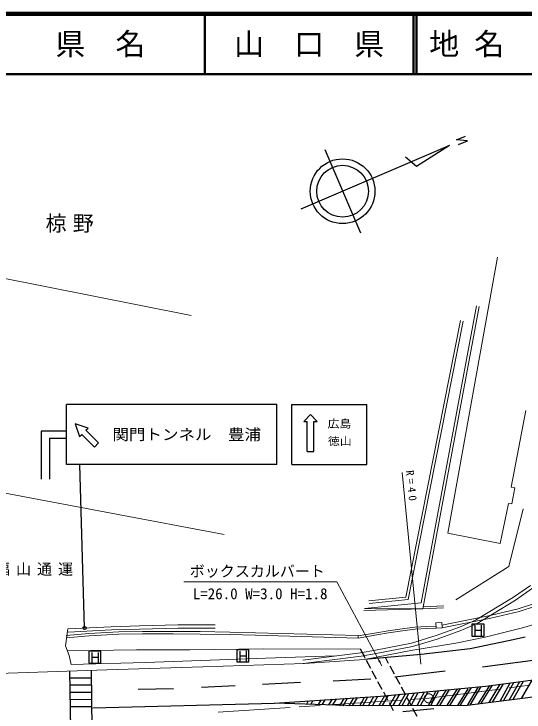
# Model space of a CAD drawing. Units: millimetres, scale not verified. Extents: x 40000 to 680000, y 20000 to 380000.
# Drawn here: x 301222 to 386174, y 263804 to 380000 of the extents above; entities that cross this region are included whole.
import ezdxf
from ezdxf.enums import TextEntityAlignment as Align

# ---------------------------------------------------------------- set-up
doc = ezdxf.new("R2010")
doc.units = ezdxf.units.MM
doc.header["$LTSCALE"] = 1000
doc.linetypes.add('CHAIN', pattern=[18.5, 12, -1.5, 3.5, -1.5])
for name, color, linetype, lineweight in [('M-BGD', 7, 'Continuous', 25), ('M-BMK', 2, 'CHAIN', 13), ('M-BMK-SRVR', 3, 'Continuous', 25), ('M-STR-HTXT', 7, 'Continuous', 13), ('M-STR-STRC', 7, 'Continuous', 25), ('M-TTL', 2, 'Continuous', 140), ('M-TTL-LINE', 7, 'Continuous', 50), ('M-WORK', 1, 'Continuous', 13)]:
    doc.layers.add(name, color=color, linetype=linetype, lineweight=lineweight)
doc.layers.add('M-BMK-HTXT', color=7, linetype='Continuous')
doc.layers.add('M-TTL-TXT', color=7, linetype='Continuous')
doc.styles.add('ＭＳ ゴシック', font='')
doc.styles.get('ＭＳ ゴシック').set_extended_font_data('MS Gothic')

# ---------------------------------------------------------------- blocks, each defined once
blk = doc.blocks.new('filled_arrow')
at = {"color": 0, "linetype": 'Continuous', "lineweight": -2}
blk.add_solid([(7.5, 1.25), (0, 0), (7.5, -1.25)], dxfattribs=at)

msp = doc.modelspace()

# ---------------------------------------------------------------- linework, layer by layer
at = {"layer": 'M-BGD'}
for p, q in [((359718, 272817), (358950, 274243)), ((360666, 271056), (359955, 272377)), ((363626, 271887), (363102, 272859)), ((364574, 270126), (363863, 271446)), ((361614, 269295), (360903, 270616)), ((365523, 268365), (364811, 269685)), ((362563, 267534), (361851, 268855)), ((366471, 266604), (365760, 267925)), ((363511, 265773), (362800, 267094)), ((367419, 264843), (366708, 266164)), ((364459, 264012), (363748, 265333)), ((368367, 263082), (367656, 264403))]:
    msp.add_line(p, q, dxfattribs=at)
at = {"layer": 'M-BMK'}
for p, q in [((370298, 266085), (395295, 269339)), ((335258, 263798), (370298, 266085))]:
    msp.add_line(p, q, dxfattribs=at)
msp.add_circle((370298, 266085), 750, dxfattribs=at)
at = {"layer": 'M-BMK-SRVR'}
for p, q in [((374908, 359036), (376446, 359685)), ((373778, 358125), (349017, 347528)), ((373778, 358125), (368260, 354591)), ((376781, 358899), (374908, 359036)), ((375252, 358245), (376781, 358899)), ((352983, 357429), (358917, 343562)), ((368260, 354591), (366421, 356149))]:
    msp.add_line(p, q, dxfattribs=at)
for radius in [5387, 4309]:
    msp.add_circle((355950, 350495), radius, dxfattribs=at)
at = {"layer": 'M-STR-HTXT'}
msp.add_line((368983, 271799), (365864, 303691), dxfattribs=at)
msp.add_lwpolyline([(362500, 271500), (355000, 285500), (329500, 285500)], dxfattribs=at)
at = {"layer": 'M-STR-STRC'}
for p, q in [((345000, 315000), (310000, 315000)), ((310000, 305000), (310000, 315000)), ((345000, 305000), (345000, 315000)), ((347500, 305000), (347500, 315000)), ((347500, 315000), (360000, 315000)), ((360000, 305000), (360000, 315000)), ((350596, 313309), (349476, 312189)), ((351716, 312189), (350596, 313309)), ((313561, 311061), (311439, 311768)), ((311439, 311768), (312146, 309646)), ((349476, 312189), (350036, 312189)), ((350037, 307145), (350031, 312189)), ((351156, 307145), (351156, 312189)), ((351156, 312189), (351716, 312189)), ((305735, 310577), (305735, 302557)), ((310000, 310577), (305735, 310577)), ((313207, 310707), (313561, 311061)), ((315328, 308586), (313207, 310707)), ((307139, 309407), (307139, 302557)), ((307139, 309407), (310000, 309407)), ((312146, 309646), (312500, 310000)), ((312500, 310000), (314621, 307879)), ((314621, 307879), (315328, 308586)), ((350037, 307145), (351156, 307145)), ((345000, 305000), (310000, 305000)), ((312993, 277798), (312220, 305000)), ((347500, 305000), (360000, 305000)), ((379506, 278451), (377506, 278451)), ((377506, 278451), (377506, 276451)), ((378046, 276536), (378046, 278236)), ((379037, 278247), (379037, 276542)), ((379506, 276451), (379506, 278451)), ((378046, 277451), (379037, 277451)), ((383578, 275663), (377222, 274350)), ((377506, 276451), (379506, 276451)), ((386387, 276287), (383578, 275663)), ((377222, 274350), (369060, 273365)), ((315710, 273936), (313710, 273936)), ((313710, 273936), (313710, 271936)), ((314250, 272021), (314250, 273721)), ((315241, 273732), (315241, 272027)), ((315710, 271936), (315710, 273936)), ((340360, 274171), (338360, 274171)), ((338360, 274171), (338360, 272171)), ((338901, 272256), (338901, 273955)), ((338901, 273171), (339892, 273171)), ((339892, 273966), (339892, 272261)), ((340360, 272171), (340360, 274171)), ((369060, 273365), (359598, 272562)), ((313710, 271936), (315710, 271936)), ((314250, 272936), (315241, 272936)), ((338360, 272171), (340360, 272171)), ((379272, 271340), (388062, 272518)), ((314387, 254266), (314112, 270738)), ((310491, 270614), (310753, 254193)), ((364679, 269645), (373038, 270679)), ((379793, 268106), (394270, 270031)), ((310508, 269505), (314132, 269524)), ((342618, 268439), (348938, 268755)), ((354396, 268984), (360658, 269329)), ((410641, 269174), (376677, 264905)), ((380345, 265366), (382193, 268426)), ((380914, 265438), (382765, 268502)), ((382180, 265597), (383858, 268647)), ((382768, 265671), (384449, 268725)), ((383712, 265789), (385475, 268862)), ((384294, 265862), (386060, 268940)), ((385726, 266042), (387530, 269135)), ((310527, 268305), (314152, 268324)), ((321936, 267634), (327767, 267749)), ((332449, 267950), (338051, 268237)), ((362251, 266469), (379793, 268106)), ((370245, 264887), (371534, 267336)), ((370667, 264889), (371977, 267377)), ((371669, 264891), (373258, 267496)), ((372161, 264893), (373779, 267545)), ((373348, 264896), (375096, 267668)), ((373794, 264897), (375569, 267712)), ((375121, 264901), (376851, 267641)), ((375544, 264902), (377428, 267886)), ((376760, 264916), (378615, 267997)), ((377214, 264973), (379060, 268038)), ((378531, 265138), (380475, 268197)), ((378966, 265193), (380913, 268255)), ((310547, 267105), (314172, 267124)), ((344632, 265263), (362251, 266469)), ((356031, 264848), (356797, 266096)), ((357060, 264851), (357837, 266167)), ((357621, 264853), (358421, 266207)), ((358801, 264856), (359624, 266289)), ((359317, 264857), (360160, 266326)), ((360296, 264860), (361170, 266395)), ((360926, 264862), (361825, 266440)), ((362050, 264865), (363005, 266539)), ((362598, 264866), (363583, 266593)), ((363784, 264870), (364842, 266711)), ((364398, 264871), (365490, 266771)), ((365338, 264874), (366452, 266861)), ((365867, 264875), (367009, 266913)), ((366784, 264878), (367924, 266999)), ((367360, 264879), (368529, 267055)), ((368366, 264882), (369613, 267156)), ((368918, 264884), (370194, 267210)), ((310566, 265905), (314192, 265924)), ((314354, 264494), (344632, 265263)), ((358165, 264854), (344632, 265263)), ((350219, 265645), (349951, 265102)), ((350965, 265696), (350662, 265081)), ((352321, 265789), (351862, 265044)), ((352970, 265834), (352473, 265026)), ((353669, 264990), (354287, 265924)), ((354287, 264971), (354948, 265969)), ((355473, 264847), (356216, 266056)), ((310585, 264705), (314212, 264724)), ((376677, 264905), (358165, 264854)), ((365995, 263874), (371137, 264391))]:
    msp.add_line(p, q, dxfattribs=at)
msp.add_circle((312993, 277798), 250, dxfattribs=at)
at = {"layer": 'M-TTL'}
msp.add_line((680000, 380000), (40000, 380000), dxfattribs=at)
at = {"layer": 'M-TTL-LINE'}
for p, q in [((333000, 380000), (333000, 370000)), ((367750, 380000), (367750, 370000)), ((368250, 380000), (368250, 370000)), ((40000, 370000), (680000, 370000))]:
    msp.add_line(p, q, dxfattribs=at)
at = {"layer": 'M-WORK'}
for p, q in [((276302, 340574), (330733, 329820)), ((381726, 339498), (373457, 293581)), ((378269, 331400), (369043, 282004)), ((378711, 331318), (369305, 280960)), ((366473, 282950), (375595, 328963)), ((366850, 282537), (376036, 328875)), ((384020, 301224), (386467, 314018)), ((336217, 293328), (269953, 305901)), ((384630, 301099), (384020, 301224)), ((384160, 298433), (384630, 301099)), ((382214, 291865), (383574, 298526)), ((383574, 298526), (384160, 298433)), ((383650, 288028), (386030, 297609)), ((373457, 293581), (382214, 291865)), ((374831, 282469), (383650, 288028)), ((387232, 284876), (384416, 282929)), ((387592, 284396), (384743, 282425)), ((360328, 282317), (366473, 282950)), ((360374, 281869), (366850, 282537)), ((384416, 282929), (378101, 279091)), ((384743, 282425), (378375, 278556)), ((369043, 282004), (359626, 281038)), ((369369, 281303), (372841, 281491)), ((385221, 280980), (387932, 281863)), ((385343, 280546), (388079, 281437)), ((369305, 280960), (359486, 280725)), ((359626, 281038), (369305, 280960)), ((369305, 280960), (372776, 281148)), ((380524, 279875), (385221, 280980)), ((380620, 279436), (385343, 280546)), ((372485, 278253), (380524, 279875)), ((372515, 277800), (380620, 279436)), ((378101, 279091), (375410, 277953)), ((310213, 277663), (317421, 278012)), ((317421, 278012), (322136, 278130)), ((322136, 278130), (328539, 278294)), ((322150, 277580), (328547, 277744)), ((328539, 278294), (334707, 278317)), ((328547, 277744), (334709, 277767)), ((368001, 277927), (365861, 277665)), ((369977, 278039), (368001, 277927)), ((371556, 278087), (369977, 278039)), ((371566, 277737), (369992, 277689)), ((372456, 278697), (371507, 278634)), ((371507, 278634), (371566, 277737)), ((375410, 277953), (371534, 276521)), ((371566, 277737), (372515, 277800)), ((372515, 277800), (372456, 278697)), ((378375, 278556), (375630, 277395)), ((379685, 276273), (385932, 277821)), ((388199, 278493), (385932, 277821)), ((310213, 277663), (309807, 274849)), ((313699, 276877), (309892, 276533)), ((310240, 277114), (317441, 277463)), ((318687, 277160), (313699, 276877)), ((318700, 276760), (313728, 276479)), ((317441, 277463), (322150, 277580)), ((322637, 277207), (318687, 277160)), ((322641, 276807), (318700, 276760)), ((327755, 277230), (322637, 277207)), ((327754, 276830), (322641, 276807)), ((332210, 276783), (327754, 276830)), ((332216, 277183), (327755, 277230)), ((337182, 276690), (332210, 276783)), ((337192, 277089), (332216, 277183)), ((341451, 276572), (337182, 276690)), ((341462, 276972), (337192, 277089)), ((358526, 276119), (341451, 276572)), ((358536, 276519), (341462, 276972)), ((361674, 276651), (358526, 276119)), ((361614, 276995), (358535, 276475)), ((363526, 277340), (361614, 276995)), ((363582, 276995), (361674, 276651)), ((365861, 277665), (363526, 277340)), ((365906, 277318), (363582, 276995)), ((368033, 277578), (365906, 277318)), ((369992, 277689), (368033, 277578)), ((375630, 277395), (371725, 275952)), ((313728, 276479), (309928, 276135)), ((358536, 276519), (358526, 276119)), ((371534, 276521), (367429, 275269)), ((371725, 275952), (367574, 274686)), ((374796, 275259), (379685, 276273)), ((309807, 274849), (310432, 273223)), ((330511, 274178), (342719, 274319)), ((342719, 274319), (358950, 274264)), ((367429, 275269), (361413, 274114)), ((367574, 274686), (361523, 273525)), ((367338, 274063), (374796, 275259)), ((310145, 273970), (321610, 274143)), ((310432, 273223), (310745, 271690)), ((321610, 274143), (330511, 274178)), ((343120, 272746), (354716, 273138)), ((358950, 273672), (349329, 272459)), ((359040, 273079), (349404, 271864)), ((361413, 274114), (358950, 273672)), ((361523, 273525), (359040, 273079)), ((359598, 272562), (367338, 274063)), ((310745, 271690), (323113, 272066)), ((323113, 272066), (343120, 272746)), ((349615, 271870), (359598, 272562)), ((298221, 270193), (316691, 270826)), ((316691, 270826), (332663, 271354)), ((332663, 271354), (349615, 271870))]:
    msp.add_line(p, q, dxfattribs=at)

# ---------------------------------------------------------------- block references
at = {"layer": 'M-STR-HTXT', "xscale": 133, "yscale": 133, "rotation": 118.2}
msp.add_blockref('filled_arrow', (362500, 271500), dxfattribs=at)

# ---------------------------------------------------------------- texts
at = {"layer": 'M-BMK-HTXT', "attachment_point": 5, "style": 'ＭＳ ゴシック'}
for s, insert, char_height in [('\\T1.29;椋野', (311000, 345000), 2566), ('\\T1.4;福山通運', (305067, 287491), 1833)]:
    msp.add_mtext(s, dxfattribs=dict(at, insert=insert, char_height=char_height))
at = {"layer": 'M-STR-HTXT', "style": 'ＭＳ ゴシック'}
for s, p in [('ボックスカルバート', (330500, 287250)), ('L=26.0 W=3.0 H=1.8', (331000, 283500))]:
    msp.add_text(s, height=1833, dxfattribs=at).set_placement(p, align=Align.MIDDLE_LEFT)
at = {"layer": 'M-STR-HTXT', "insert": (367438, 301255), "char_height": 1320, "attachment_point": 5, "rotation": 275.585, "style": 'ＭＳ ゴシック'}
msp.add_mtext('\\T1.56;R=40', dxfattribs=at)
at = {"layer": 'M-STR-STRC', "style": 'ＭＳ ゴシック', "width": 1.1}
for s, p in [('広島', (353462, 310740)), ('徳山', (353502, 307823))]:
    msp.add_text(s, height=1320, dxfattribs=at).set_placement(p, align=Align.BOTTOM_LEFT)
msp.add_text('関門トンネル\u3000豊浦', height=1833, dxfattribs=at).set_placement((330000, 310000), align=Align.MIDDLE_CENTER)
at = {"layer": 'M-TTL-TXT', "style": 'ＭＳ ゴシック'}
for s, p in [('県\u3000名', (315625, 375000)), ('山\u3000口\u3000県', (350375, 375000))]:
    msp.add_text(s, height=3666, dxfattribs=at).set_placement(p, align=Align.MIDDLE_CENTER)
msp.add_text('地 名', height=3666, dxfattribs=at).set_placement((370380, 375000), align=Align.MIDDLE_LEFT)

doc.saveas('drawing.dxf')
